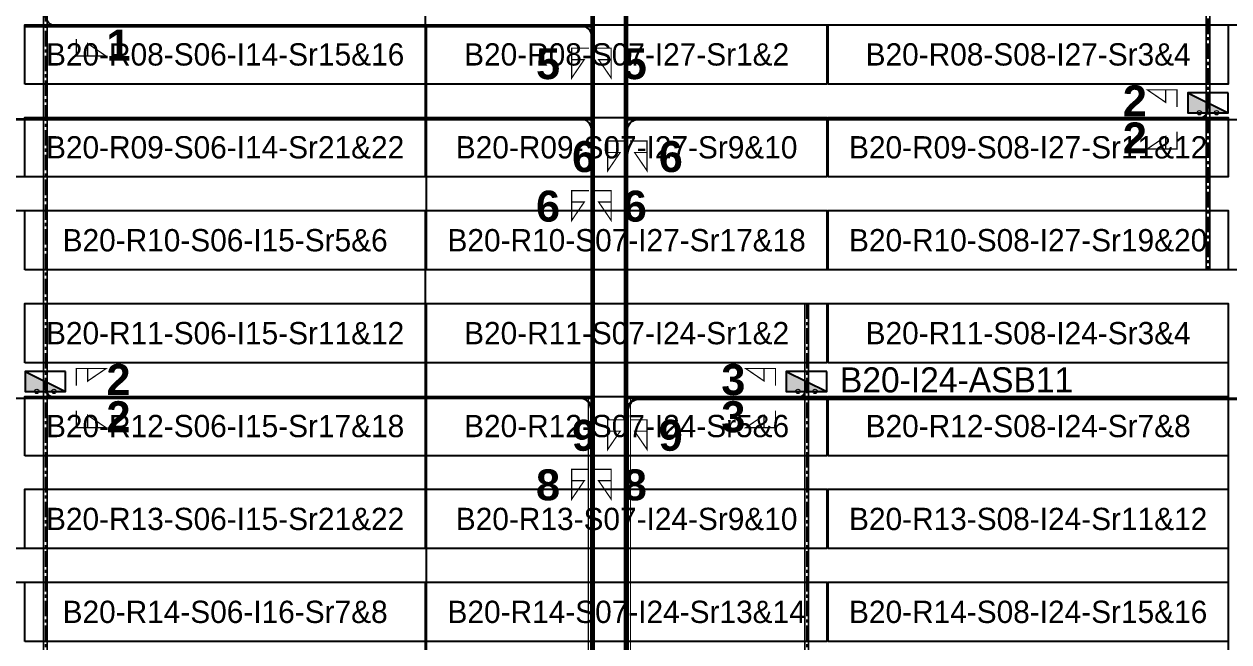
# Model space of a CAD drawing. Header units: metres. Extents: x 530144 to 530565, y 2673807 to 2674119.
# Drawn here: x 530306.3 to 530403.5, y 2674016.8 to 2674066.6 of the extents above; entities that cross this region are included whole.
import ezdxf
from ezdxf.enums import TextEntityAlignment as Align

# ---------------------------------------------------------------- set-up
doc = ezdxf.new("R2010")
doc.units = ezdxf.units.M
doc.linetypes.add('CENTER', pattern=[2, 1.25, -0.25, 0.25, -0.25])
for name, color, linetype in [('DC Trench BL-20', 40, 'Continuous'), ('E-Inverter Grouping', 2, 'Continuous'), ('Inverter Block-20', 7, 'Continuous'), ('LT Cable(AG) INV to LT Panel BL-20', 2, 'Continuous'), ('Messenger Wire-Block-20 (Master Path)', 30, 'Continuous'), ('Messenger Wire-Block-20 (MW Path)', 191, 'Continuous'), ('MMS Table Block-20', 8, 'Continuous'), ('Plan Line - DC BL-20', 40, 'Continuous'), ('Section Marking BL-20', 2, 'Continuous')]:
    doc.layers.add(name, color=color, linetype=linetype)
doc.layers.add('PILE', color=1, linetype='Continuous', lineweight=15)
doc.styles.add('BoldTextStyle', font='arialbd.ttf')
doc.styles.get("Standard").update_dxf_attribs({"font": 'Adani Regular.ttf'})

# ---------------------------------------------------------------- blocks, each defined once
blk = doc.blocks.new('MMS Table (32.292 x 4.788)')
at = {"color": 0}
blk.add_lwpolyline([(0, -0.002), (0, 4.786), (32.292, 4.786), (32.292, -0.002)], close=True, dxfattribs=at)
at = {"color": 7}
blk.add_attdef('ID1', text='', height=1.8, dxfattribs=at).set_placement((16.146, 2.392), align=Align.MIDDLE_CENTER)
blk = doc.blocks.new('Inverter Block')
h = blk.add_hatch(color=0)
h.dxf.hatch_style = 1
h.paths.add_polyline_path([(-1.456, 2.269), (-1.456, 0.846), (1.456, 0.846)])
at = {"color": 0}
blk.add_lwpolyline([(1.456, 2.269), (-1.456, 2.269), (-1.456, 0.846), (1.456, 0.846)], close=True, dxfattribs=at)
blk.add_lwpolyline([(-1.456, 2.269), (1.456, 0.846)], dxfattribs=at)
at = {"layer": 'PILE'}
for centre in [(-0.613, 0.846), (0.613, 0.846)]:
    blk.add_circle(centre, 0.156, dxfattribs=at)
at = {"color": 7}
blk.add_attdef('ID', (-1.456, 3.006), '', height=1.8, dxfattribs=at)

msp = doc.modelspace()

# ---------------------------------------------------------------- linework, layer by layer
at = {"layer": 'DC Trench BL-20', "color": 40, "const_width": 0.15}
for points in [[(530401.942, 2674119.077), (530401.642, 2674119.077), (530401.642, 2674046.789), (530401.942, 2674046.789)], [(530308.147, 2674074.077), (530307.847, 2674074.077), (530307.847, 2673971.789), (530308.147, 2673971.789)], [(530369.569, 2674044.077), (530369.269, 2674044.077), (530369.269, 2674001.789), (530369.569, 2674001.789)]]:
    msp.add_lwpolyline(points, close=True, dxfattribs=at)
at = {"layer": 'E-Inverter Grouping'}
for points in [[(530306.255, 2674074.077), (530338.647, 2674074.077), (530338.647, 2674054.289), (530241.571, 2674054.289), (530241.571, 2674081.577), (530306.255, 2674081.577)], [(530468.215, 2674066.577), (530468.215, 2674054.289), (530435.823, 2674054.289), (530435.823, 2674046.789), (530338.747, 2674046.789), (530338.747, 2674066.577)], [(530338.647, 2674024.289), (530273.963, 2674024.289), (530273.963, 2674031.789), (530241.571, 2674031.789), (530241.571, 2674051.577), (530338.647, 2674051.577)], [(530338.747, 2674044.077), (530403.431, 2674044.077), (530403.431, 2674009.289), (530371.039, 2674009.289), (530371.039, 2674001.789), (530338.747, 2674001.789)], [(530338.647, 2673994.289), (530306.355, 2673994.289), (530306.355, 2674001.789), (530241.571, 2674001.789), (530241.571, 2674029.077), (530273.863, 2674029.077), (530273.863, 2674021.577), (530338.647, 2674021.577)]]:
    msp.add_lwpolyline(points, close=True, dxfattribs=at)
at = {"layer": 'LT Cable(AG) INV to LT Panel BL-20', "color": 5}
for points in [[(530362.818, 2673987.221, -0.324929), (530362.196, 2673988.077), (530362.196, 2673991.209, 0.221878), (530361.874, 2673991.899), (530355.251, 2673997.448, -0.221878), (530354.929, 2673998.138), (530354.929, 2673999.838, 0.029185), (530354.923, 2673999.942), (530354.834, 2674000.699, -0.029185), (530354.828, 2674000.803), (530354.828, 2674110.662, -0.414214), (530355.728, 2674111.562), (530400.893, 2674111.562, 0.414214), (530401.793, 2674112.462), (530401.793, 2674112.69)], [(530362.818, 2673987.255, -0.316836), (530362.221, 2673988.102), (530362.221, 2673991.22, 0.221878), (530361.899, 2673991.91), (530355.276, 2673997.46, -0.221878), (530354.954, 2673998.15), (530354.954, 2673999.839, 0.029185), (530354.948, 2673999.944), (530354.859, 2674000.7, -0.029185), (530354.853, 2674000.805), (530354.853, 2674110.637, -0.414214), (530355.753, 2674111.537), (530498.069, 2674111.537, 0.414214), (530498.969, 2674112.437), (530498.969, 2674112.69)], [(530362.818, 2673987.289, -0.308695), (530362.246, 2673988.127), (530362.246, 2673991.232, 0.221878), (530361.924, 2673991.922), (530355.301, 2673997.471, -0.221878), (530354.979, 2673998.161), (530354.979, 2673999.841, 0.029185), (530354.973, 2673999.945), (530354.884, 2674000.702, -0.029185), (530354.878, 2674000.806), (530354.878, 2674080.612, -0.414214), (530355.778, 2674081.512), (530400.893, 2674081.512, 0.414214), (530401.793, 2674082.412), (530401.793, 2674082.69)], [(530362.818, 2673987.324, -0.300496), (530362.271, 2673988.152), (530362.271, 2673991.244, 0.221878), (530361.949, 2673991.934), (530355.326, 2673997.483, -0.221878), (530355.004, 2673998.173), (530355.004, 2673999.842, 0.029185), (530354.998, 2673999.947), (530354.909, 2674000.703, -0.029185), (530354.903, 2674000.808), (530354.903, 2674080.587, -0.414214), (530355.803, 2674081.487), (530498.069, 2674081.487, 0.414214), (530498.969, 2674082.387), (530498.969, 2674082.69)], [(530364.887, 2673987.277), (530363.196, 2673987.277, -0.414214), (530362.296, 2673988.177), (530362.296, 2673991.255, 0.221878), (530361.974, 2673991.945), (530355.351, 2673997.495, -0.221878), (530355.029, 2673998.185), (530355.029, 2673999.843, 0.029185), (530355.023, 2673999.948), (530354.934, 2674000.705, -0.029185), (530354.928, 2674000.809), (530354.928, 2674058.062, -0.414214), (530355.828, 2674058.962), (530400.893, 2674058.962, 0.414214), (530401.793, 2674059.862), (530401.793, 2674060.19)], [(530364.887, 2673987.302), (530363.221, 2673987.302, -0.414214), (530362.321, 2673988.202), (530362.321, 2673991.267, 0.221878), (530361.999, 2673991.957), (530355.376, 2673997.506, -0.221878), (530355.054, 2673998.196), (530355.054, 2673999.845, 0.029185), (530355.048, 2673999.95), (530354.959, 2674000.706, -0.029185), (530354.953, 2674000.811), (530354.953, 2674058.037, -0.414214), (530355.853, 2674058.937), (530498.069, 2674058.937, 0.414214), (530498.969, 2674059.837), (530498.969, 2674060.19)], [(530364.887, 2673987.327), (530363.246, 2673987.327, -0.414214), (530362.346, 2673988.227), (530362.346, 2673991.279, 0.221878), (530362.024, 2673991.969), (530355.401, 2673997.518, -0.221878), (530355.079, 2673998.208), (530355.079, 2673999.846, 0.029185), (530355.073, 2673999.951), (530354.984, 2674000.707, -0.029185), (530354.978, 2674000.812), (530354.978, 2674035.512, -0.414214), (530355.878, 2674036.412), (530368.501, 2674036.412, 0.414214), (530369.401, 2674037.312), (530369.401, 2674037.69)], [(530364.887, 2673987.352), (530363.271, 2673987.352, -0.414214), (530362.371, 2673988.252), (530362.371, 2673991.29, 0.221878), (530362.049, 2673991.98), (530355.426, 2673997.53, -0.221878), (530355.104, 2673998.22), (530355.104, 2673999.848, 0.029185), (530355.098, 2673999.953), (530355.009, 2674000.709, -0.029185), (530355.003, 2674000.814), (530355.003, 2674035.487, -0.414214), (530355.903, 2674036.387), (530433.285, 2674036.387, 0.414214), (530434.185, 2674037.287), (530434.185, 2674037.69)], [(530366.828, 2673987.377), (530363.296, 2673987.377, -0.414214), (530362.396, 2673988.277), (530362.396, 2673991.302, 0.221878), (530362.074, 2673991.992), (530355.451, 2673997.541, -0.221878), (530355.129, 2673998.231), (530355.129, 2673999.849, 0.029185), (530355.123, 2673999.954), (530355.034, 2674000.71, -0.029185), (530355.028, 2674000.815), (530355.028, 2674035.462, -0.414214), (530355.928, 2674036.362), (530498.069, 2674036.362, 0.414214), (530498.969, 2674037.262), (530498.969, 2674037.69)]]:
    msp.add_lwpolyline(points, format="xyb", dxfattribs=at)
at = {"layer": 'LT Cable(AG) INV to LT Panel BL-20'}
for points in [[(530361.796, 2673986.804), (530361.668, 2673986.804, -0.147368), (530361.17, 2673986.954), (530359.499, 2673988.061, 0.147368), (530359.002, 2673988.211), (530352.993, 2673988.211, -0.414214), (530352.093, 2673989.111), (530352.093, 2673999.913, -0.018528), (530352.096, 2673999.98), (530352.151, 2674000.721, 0.018528), (530352.153, 2674000.788), (530352.153, 2674103.135, 0.414214), (530351.253, 2674104.035), (530211.722, 2674104.035, -0.414214), (530210.822, 2674104.935), (530210.822, 2674105.19)], [(530361.796, 2673986.829), (530361.668, 2673986.829, -0.147368), (530361.17, 2673986.979), (530359.499, 2673988.086, 0.147368), (530359.002, 2673988.236), (530353.018, 2673988.236, -0.414214), (530352.118, 2673989.136), (530352.118, 2673999.912, -0.018528), (530352.121, 2673999.979), (530352.176, 2674000.72, 0.018528), (530352.178, 2674000.787), (530352.178, 2674103.16, 0.414214), (530351.278, 2674104.06), (530276.506, 2674104.06, -0.414214), (530275.606, 2674104.96), (530275.606, 2674105.19)], [(530361.796, 2673986.854), (530361.668, 2673986.854, -0.147368), (530361.17, 2673987.004), (530359.499, 2673988.111, 0.147368), (530359.002, 2673988.261), (530353.043, 2673988.261, -0.414214), (530352.143, 2673989.161), (530352.143, 2673999.911, -0.018528), (530352.146, 2673999.978), (530352.201, 2674000.719, 0.018528), (530352.203, 2674000.786), (530352.203, 2674103.185, 0.414214), (530351.303, 2674104.085), (530341.29, 2674104.085, -0.414214), (530340.39, 2674104.985), (530340.39, 2674105.19)], [(530361.796, 2673986.779), (530361.668, 2673986.779, -0.147368), (530361.17, 2673986.929), (530359.499, 2673988.036, 0.147368), (530359.002, 2673988.186), (530352.968, 2673988.186, -0.414214), (530352.068, 2673989.086), (530352.068, 2673999.914, -0.018528), (530352.071, 2673999.98), (530352.126, 2674000.722, 0.018528), (530352.128, 2674000.789), (530352.128, 2674088.11, 0.414214), (530351.228, 2674089.01), (530211.722, 2674089.01, -0.414214), (530210.822, 2674089.91), (530210.822, 2674090.19)], [(530363.787, 2673986.754), (530361.668, 2673986.754, -0.147368), (530361.17, 2673986.904), (530359.499, 2673988.011, 0.147368), (530359.002, 2673988.161), (530352.943, 2673988.161, -0.414214), (530352.043, 2673989.061), (530352.043, 2673999.915, -0.018528), (530352.046, 2673999.981), (530352.101, 2674000.723, 0.018528), (530352.103, 2674000.79), (530352.103, 2674065.585, 0.414214), (530351.203, 2674066.485), (530308.898, 2674066.485, -0.414214), (530307.998, 2674067.385), (530307.998, 2674067.69)], [(530363.787, 2673986.729), (530361.668, 2673986.729, -0.147368), (530361.17, 2673986.879), (530359.499, 2673987.986, 0.147368), (530359.002, 2673988.136), (530352.918, 2673988.136, -0.414214), (530352.018, 2673989.036), (530352.018, 2673999.916, -0.018528), (530352.021, 2673999.982), (530352.076, 2674000.724, 0.018528), (530352.078, 2674000.791), (530352.078, 2674058.06, 0.414214), (530351.178, 2674058.96), (530211.722, 2674058.96, -0.414214), (530210.822, 2674059.86), (530210.822, 2674060.19)], [(530363.787, 2673986.679), (530361.668, 2673986.679, -0.147368), (530361.17, 2673986.829), (530359.499, 2673987.936, 0.147368), (530359.002, 2673988.086), (530352.868, 2673988.086, -0.414214), (530351.968, 2673988.986), (530351.968, 2673999.918, -0.018528), (530351.971, 2673999.984), (530352.026, 2674000.726, 0.018528), (530352.028, 2674000.792), (530352.028, 2674035.51, 0.414214), (530351.128, 2674036.41), (530211.722, 2674036.41, -0.414214), (530210.822, 2674037.31), (530210.822, 2674037.69)], [(530363.787, 2673986.704), (530361.668, 2673986.704, -0.147368), (530361.17, 2673986.854), (530359.499, 2673987.961, 0.147368), (530359.002, 2673988.111), (530352.893, 2673988.111, -0.414214), (530351.993, 2673989.011), (530351.993, 2673999.917, -0.018528), (530351.996, 2673999.983), (530352.051, 2674000.725, 0.018528), (530352.053, 2674000.792), (530352.053, 2674035.535, 0.414214), (530351.153, 2674036.435), (530308.898, 2674036.435, -0.414214), (530307.998, 2674037.335), (530307.998, 2674037.69)]]:
    msp.add_lwpolyline(points, format="xyb", dxfattribs=at)
at = {"layer": 'Messenger Wire-Block-20 (Master Path)'}
for points in [[(530354.953, 2674000.758), (530354.953, 2674111.437)], [(530352.053, 2674000.758), (530352.053, 2674103.935)], [(530306.359, 2674066.435), (530352.053, 2674066.435)], [(530209.183, 2674058.935), (530352.053, 2674058.935)], [(530354.953, 2674058.937), (530500.607, 2674058.937)], [(530209.183, 2674036.435), (530352.053, 2674036.435)], [(530354.953, 2674036.437), (530500.607, 2674036.437)]]:
    msp.add_lwpolyline(points, dxfattribs=at)
at = {"layer": 'Messenger Wire-Block-20 (MW Path)', "const_width": 0.1}
for points in [[(530354.703, 2674000.758), (530354.703, 2674111.437)], [(530352.303, 2674000.758), (530352.303, 2674103.935)], [(530306.359, 2674066.435), (530352.053, 2674066.435)], [(530209.183, 2674058.935), (530352.053, 2674058.935)], [(530354.953, 2674058.937), (530500.607, 2674058.937)], [(530209.183, 2674036.435), (530352.053, 2674036.435)], [(530351.803, 2674000.758), (530351.803, 2674036.435)], [(530354.953, 2674036.437), (530500.607, 2674036.437)], [(530355.203, 2674000.758), (530355.203, 2674036.437)]]:
    msp.add_lwpolyline(points, dxfattribs=at)
at = {"layer": 'Plan Line - DC BL-20', "color": 6, "linetype": 'CENTER'}
for points in [[(530401.793, 2674119.077), (530401.793, 2674046.789)], [(530307.998, 2674074.077), (530307.998, 2673971.789)], [(530369.419, 2674044.077), (530369.419, 2674001.789)]]:
    msp.add_lwpolyline(points, dxfattribs=at)
at = {"layer": 'Section Marking BL-20', "color": 94, "lineweight": 35, "true_color": 0x00a500, "const_width": 0.1}
for points in [[(530310.498, 2674065.435), (530310.498, 2674064.045), (530312.898, 2674064.045), (530311.418, 2674065.055), (530311.418, 2674064.045)], [(530351.853, 2674064.685), (530350.463, 2674064.685), (530350.463, 2674062.285), (530351.473, 2674063.765), (530350.463, 2674063.765)], [(530352.253, 2674064.685), (530353.643, 2674064.685), (530353.643, 2674062.285), (530352.633, 2674063.765), (530353.643, 2674063.765)], [(530399.293, 2674059.937), (530399.293, 2674061.327), (530396.893, 2674061.327), (530398.373, 2674060.317), (530398.373, 2674061.327)], [(530399.293, 2674057.937), (530399.293, 2674056.547), (530396.893, 2674056.547), (530398.373, 2674057.557), (530398.373, 2674056.547)], [(530354.753, 2674057.187), (530353.363, 2674057.187), (530353.363, 2674054.787), (530354.373, 2674056.267), (530353.363, 2674056.267)], [(530355.153, 2674057.187), (530356.543, 2674057.187), (530356.543, 2674054.787), (530355.533, 2674056.267), (530356.543, 2674056.267)], [(530351.853, 2674053.185), (530350.463, 2674053.185), (530350.463, 2674050.785), (530351.473, 2674052.265), (530350.463, 2674052.265)], [(530352.253, 2674053.185), (530353.643, 2674053.185), (530353.643, 2674050.785), (530352.633, 2674052.265), (530353.643, 2674052.265)], [(530310.498, 2674037.435), (530310.498, 2674038.825), (530312.898, 2674038.825), (530311.418, 2674037.815), (530311.418, 2674038.825)], [(530366.901, 2674037.437), (530366.901, 2674038.827), (530364.501, 2674038.827), (530365.981, 2674037.817), (530365.981, 2674038.827)], [(530310.498, 2674035.435), (530310.498, 2674034.045), (530312.898, 2674034.045), (530311.418, 2674035.055), (530311.418, 2674034.045)], [(530354.753, 2674034.687), (530353.363, 2674034.687), (530353.363, 2674032.287), (530354.373, 2674033.767), (530353.363, 2674033.767)], [(530355.153, 2674034.687), (530356.543, 2674034.687), (530356.543, 2674032.287), (530355.533, 2674033.767), (530356.543, 2674033.767)], [(530366.901, 2674035.437), (530366.901, 2674034.047), (530364.501, 2674034.047), (530365.981, 2674035.057), (530365.981, 2674034.047)], [(530351.853, 2674030.685), (530350.463, 2674030.685), (530350.463, 2674028.285), (530351.473, 2674029.765), (530350.463, 2674029.765)], [(530352.253, 2674030.685), (530353.643, 2674030.685), (530353.643, 2674028.285), (530352.633, 2674029.765), (530353.643, 2674029.765)]]:
    msp.add_lwpolyline(points, dxfattribs=at)

# ---------------------------------------------------------------- block references
at = {"layer": 'Inverter Block-20'}
ref = msp.add_blockref('Inverter Block', (530401.793, 2674058.525), dxfattribs=dict(at, xscale=1.124999999976148, yscale=1.124999999976148, zscale=1.124999999976148))
ref.add_attrib('ID', 'B20-I27-ASB11', (530404.494, 2674059.397), dxfattribs={"layer": '0', "color": 7, "height": 2.025})
ref = msp.add_blockref('Inverter Block', (530307.998, 2674036.025), dxfattribs=dict(at, xscale=1.124999999976148, yscale=1.124999999976148, zscale=1.124999999976148))
ref.add_attrib('ID', 'B20-I15-ASB08', (530283.825, 2674036.949), dxfattribs={"layer": '0', "color": 7, "height": 2.025})
ref = msp.add_blockref('Inverter Block', (530369.401, 2674036.025), dxfattribs=dict(at, xscale=1.124999999976148, yscale=1.124999999976148, zscale=1.124999999976148))
ref.add_attrib('ID', 'B20-I24-ASB11', (530372.102, 2674036.897), dxfattribs={"layer": '0', "color": 7, "height": 2.025})
at = {"layer": 'MMS Table Block-20'}
for p, values in [((530306.355, 2674061.791), {'ID1': 'B20-R08-S06-I14-Sr15&16'}), ((530338.747, 2674061.791), {'ID1': 'B20-R08-S07-I27-Sr1&2'}), ((530371.139, 2674061.791), {'ID1': 'B20-R08-S08-I27-Sr3&4'}), ((530306.355, 2674054.291), {'ID1': 'B20-R09-S06-I14-Sr21&22'}), ((530338.747, 2674054.291), {'ID1': 'B20-R09-S07-I27-Sr9&10'}), ((530371.139, 2674054.291), {'ID1': 'B20-R09-S08-I27-Sr11&12'}), ((530306.355, 2674046.791), {'ID1': 'B20-R10-S06-I15-Sr5&6'}), ((530338.747, 2674046.791), {'ID1': 'B20-R10-S07-I27-Sr17&18'}), ((530371.139, 2674046.791), {'ID1': 'B20-R10-S08-I27-Sr19&20'}), ((530306.355, 2674039.291), {'ID1': 'B20-R11-S06-I15-Sr11&12'}), ((530338.747, 2674039.291), {'ID1': 'B20-R11-S07-I24-Sr1&2'}), ((530371.139, 2674039.291), {'ID1': 'B20-R11-S08-I24-Sr3&4'}), ((530306.355, 2674031.791), {'ID1': 'B20-R12-S06-I15-Sr17&18'}), ((530338.747, 2674031.791), {'ID1': 'B20-R12-S07-I24-Sr5&6'}), ((530371.139, 2674031.791), {'ID1': 'B20-R12-S08-I24-Sr7&8'}), ((530306.355, 2674024.291), {'ID1': 'B20-R13-S06-I15-Sr21&22'}), ((530338.747, 2674024.291), {'ID1': 'B20-R13-S07-I24-Sr9&10'}), ((530371.139, 2674024.291), {'ID1': 'B20-R13-S08-I24-Sr11&12'}), ((530306.355, 2674016.791), {'ID1': 'B20-R14-S06-I16-Sr7&8'}), ((530338.747, 2674016.791), {'ID1': 'B20-R14-S07-I24-Sr13&14'}), ((530371.139, 2674016.791), {'ID1': 'B20-R14-S08-I24-Sr15&16'})]:
    msp.add_blockref('MMS Table (32.292 x 4.788)', p, dxfattribs=at).add_auto_attribs(values)

# ---------------------------------------------------------------- texts
at = {"layer": 'Section Marking BL-20', "color": 94, "true_color": 0x00a500, "style": 'BoldTextStyle'}
for s, p in [('1', (530313.898, 2674064.935)), ('5', (530348.553, 2674063.435)), ('5', (530355.553, 2674063.435)), ('2', (530395.893, 2674060.437)), ('2', (530395.893, 2674057.437)), ('6', (530351.453, 2674055.937)), ('6', (530358.453, 2674055.937)), ('6', (530348.553, 2674051.935)), ('6', (530355.553, 2674051.935)), ('2', (530313.898, 2674037.935)), ('3', (530363.501, 2674037.937)), ('2', (530313.898, 2674034.935)), ('3', (530363.501, 2674034.937)), ('9', (530351.453, 2674033.437)), ('9', (530358.453, 2674033.437)), ('8', (530348.553, 2674029.435)), ('8', (530355.553, 2674029.435))]:
    msp.add_text(s, height=2.5, dxfattribs=at).set_placement(p, align=Align.MIDDLE_CENTER)

doc.saveas('drawing.dxf')
